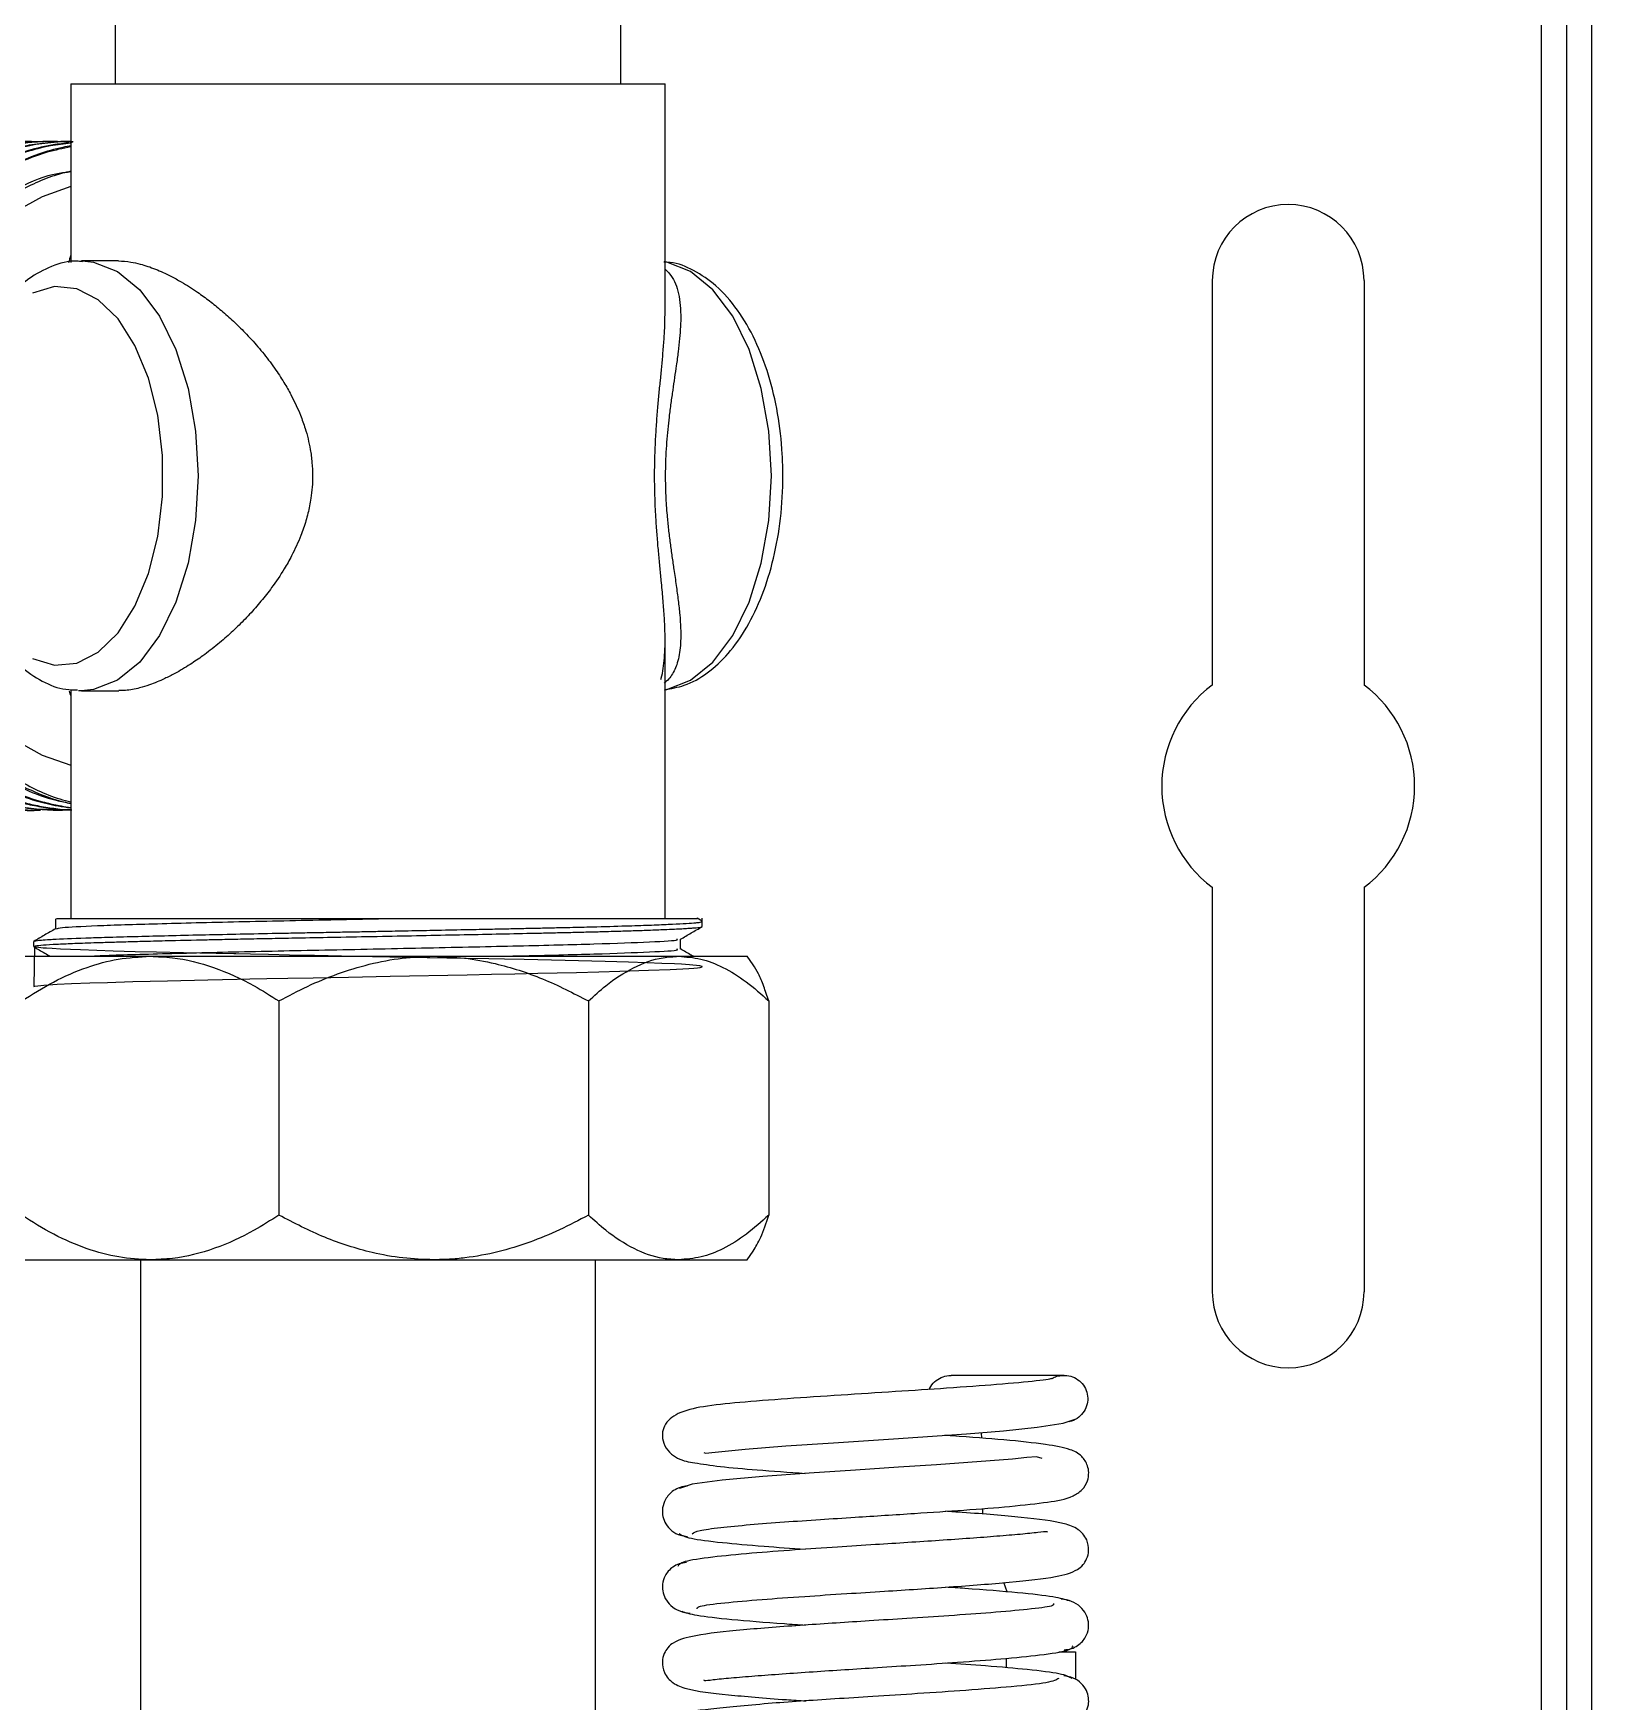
# Model space of a CAD drawing. Header units: millimetres. Extents: x 15 to 415, y 5 to 292.
# Drawn here: x 159.53 to 177.13, y 165.1 to 183.95 of the extents above; entities that cross this region are included whole.
import ezdxf

# ---------------------------------------------------------------- set-up
doc = ezdxf.new("R2010")
doc.units = ezdxf.units.MM

msp = doc.modelspace()

# ---------------------------------------------------------------- linework, layer by layer
at = {"color": 7, "linetype": 'Continuous', "lineweight": 25}
for p, q in [((176.847, 239.4198), (176.847, 125.7459)), ((177.1328, 239.4198), (177.1328, 125.7459)), ((176.5613, 239.1543), (176.5613, 126.0115)), ((160.4502, 184.2317), (160.4502, 183.3745)), ((166.1645, 183.3745), (166.1645, 184.2317)), ((159.9502, 183.3745), (159.9502, 181.3587)), ((159.9502, 183.3745), (160.4893, 183.3745)), ((160.4893, 183.3745), (166.6645, 183.3745)), ((166.6645, 180.8013), (166.6645, 183.3745)), ((159.731, 182.7232), (159.7001, 182.7232)), ((159.9502, 182.7232), (159.9466, 182.7232)), ((160.4897, 181.3745), (160.0696, 181.3745)), ((172.847, 181.1543), (172.847, 176.5829)), ((174.5613, 181.1543), (174.5613, 176.5829)), ((166.6645, 173.9459), (166.6645, 177.092)), ((159.9502, 176.5326), (159.9502, 173.9459)), ((160.0696, 176.5174), (160.0356, 176.5182)), ((160.0696, 176.5174), (160.4913, 176.5174)), ((159.5768, 175.1687), (159.6077, 175.1687)), ((159.8234, 175.1687), (159.8542, 175.1687)), ((172.847, 174.2972), (172.847, 169.7257)), ((174.5613, 174.2972), (174.5613, 169.7257)), ((159.7756, 173.9395), (159.7756, 173.8275)), ((167.0825, 173.9138), (167.0253, 173.9469)), ((167.0846, 173.8547), (167.0846, 173.9474)), ((159.5301, 173.6845), (159.5301, 173.6279)), ((166.8391, 173.5994), (166.8391, 173.7116)), ((159.0864, 173.5174), (160.8475, 173.5174)), ((160.8475, 173.5174), (164.0495, 173.5174)), ((164.0495, 173.5174), (166.8168, 173.5174)), ((166.8168, 173.5174), (167.5931, 173.5174)), ((167.6592, 173.4229), (167.5931, 173.5174)), ((162.3011, 173.0129), (162.3011, 170.5932)), ((165.7979, 173.0129), (165.7979, 170.5932)), ((167.8357, 173.0129), (167.8357, 170.5932)), ((159.0864, 170.0888), (160.8475, 170.0888)), ((160.7359, 170.0888), (160.7359, 162.0888)), ((160.8475, 170.0888), (164.0495, 170.0888)), ((164.0495, 170.0888), (166.8168, 170.0888)), ((165.8788, 162.0888), (165.8788, 170.0888)), ((166.8168, 170.0888), (167.5931, 170.0888)), ((167.5931, 170.0888), (167.6606, 170.1852)), ((171.1731, 168.7831), (169.8951, 168.7831)), ((171.2879, 168.285), (171.2988, 168.2886)), ((170.2557, 167.2144), (170.2557, 167.2782)), ((170.5296, 166.3361), (170.4916, 166.4405)), ((170.5193, 165.586), (170.5193, 165.4792)), ((171.1127, 165.6602), (171.3015, 165.6602)), ((171.3015, 165.6602), (171.3015, 165.3461))]:
    msp.add_line(p, q, dxfattribs=at)
at = {"color": 7, "linetype": 'Continuous', "lineweight": 25, "flags": 128}
for points in [[(159.9502, 182.2155), (159.626, 182.1006), (159.1809, 181.8533), (158.7785, 181.5177), (158.4311, 181.1039), (158.1494, 180.6245), (157.9418, 180.0942), (157.8147, 179.5289), (157.7718, 178.9459), (157.8147, 178.363), (157.9418, 177.7977), (158.1494, 177.2674), (158.4311, 176.788), (158.7785, 176.3742), (159.1809, 176.0386), (159.626, 175.7913), (159.9502, 175.6764)], [(159.5182, 176.8812), (159.7668, 176.8062), (160.0182, 176.8313), (160.2609, 176.9553), (160.4834, 177.1723), (160.6753, 177.4723), (160.8277, 177.8412), (160.9335, 178.2617), (160.9876, 178.7143), (160.9876, 179.1776), (160.9335, 179.6302), (160.8277, 180.0507), (160.6753, 180.4196), (160.4834, 180.7196), (160.2609, 180.9366), (160.0182, 181.0606), (159.7668, 181.0857), (159.5182, 181.0107)], [(166.656, 176.526), (166.6831, 176.5307), (166.953, 176.6362), (167.205, 176.8427), (167.4283, 177.1412), (167.6129, 177.5185), (167.7509, 177.9582), (167.8362, 178.441), (167.865, 178.9459)], [(159.5383, 173.6255), (159.5305, 173.1753), (159.5329, 173.1771), (159.5441, 173.1806), (159.576, 173.1858), (159.6464, 173.1926), (159.7957, 173.2021), (159.9594, 173.2095), (160.165, 173.217), (160.3641, 173.2232), (160.6505, 173.2314), (161.0433, 173.2415), (161.4967, 173.252), (161.8314, 173.2593), (161.9741, 173.2622), (162.1633, 173.2659), (162.4009, 173.2705), (162.6882, 173.2759), (163.0868, 173.2835), (163.5596, 173.2926), (164.4288, 173.3099), (164.7019, 173.3156), (164.9682, 173.3211), (165.226, 173.3265), (165.6617, 173.3363), (165.9145, 173.3427), (166.1528, 173.3493), (166.4775, 173.3599), (166.7205, 173.3696), (166.8665, 173.377), (166.9329, 173.381), (166.9874, 173.385), (167.03, 173.389), (167.0605, 173.3929), (167.0829, 173.3989), (167.0822, 173.4037), (167.0577, 173.4099), (166.9399, 173.4215), (166.8499, 173.4272), (166.7691, 173.4313), (166.6267, 173.4375), (166.46, 173.4435), (166.2509, 173.45), (165.9871, 173.4575), (165.5357, 173.4691), (165.0708, 173.4799), (164.8483, 173.4847), (164.6723, 173.4883), (164.4151, 173.4935), (163.9752, 173.5018), (163.5564, 173.5097), (163.1613, 173.5173), (162.7052, 173.5263), (162.4217, 173.5319), (162.1828, 173.5368), (161.981, 173.5409), (161.8151, 173.5443), (161.791, 173.5448), (161.5931, 173.5489), (161.2228, 173.5569), (160.9173, 173.5639), (160.6775, 173.5701), (160.4285, 173.5771), (160.061, 173.5894), (159.833, 173.5992), (159.7378, 173.6043), (159.6754, 173.6082), (159.6371, 173.611), (159.5307, 173.6266), (159.5307, 173.6266)], [(167.1029, 167.9099), (167.1225, 167.9042), (167.2293, 167.9168), (167.5676, 167.9488), (168.0301, 167.9847), (168.5659, 168.0213), (169.2449, 168.065), (170.0686, 168.1219), (170.4877, 168.1567), (170.8669, 168.1967), (171.1606, 168.2427), (171.2879, 168.285), (171.2879, 168.285)], [(170.9261, 167.8418), (170.8619, 167.8628), (170.7507, 167.8535), (170.5882, 167.8377), (170.0868, 167.7969), (169.7303, 167.772), (169.3027, 167.744), (168.8151, 167.7128), (168.2913, 167.6782), (167.7705, 167.6402), (167.3075, 167.5987), (166.9697, 167.5534), (166.8277, 167.5044), (166.8277, 167.5044)]]:
    msp.add_lwpolyline(points, dxfattribs=at)
at = {"color": 8, "linetype": 'Continuous', "lineweight": 25, "flags": 128}
for points in [[(160.0799, 181.3744), (160.2076, 181.3612), (160.4775, 181.2557), (160.7296, 181.0492), (160.9529, 180.7507), (161.1375, 180.3734), (161.2755, 179.9337), (161.3607, 179.4509), (161.3896, 178.9459), (161.3607, 178.441), (161.2755, 177.9582), (161.1375, 177.5185), (160.9529, 177.1412), (160.7296, 176.8427), (160.4775, 176.6362), (160.2076, 176.5307), (160.0696, 176.5174)], [(167.865, 178.9459), (167.8362, 179.4509), (167.7509, 179.9337), (167.6129, 180.3734), (167.4283, 180.7507), (167.205, 181.0492), (166.953, 181.2557), (166.6831, 181.3612), (166.6545, 181.3662)]]:
    msp.add_lwpolyline(points, dxfattribs=at)
at = {"color": 7, "linetype": 'Continuous', "lineweight": 25}
for centre, radius, start, end in [((173.7042, 181.1543), 0.8571, 0, 180), ((173.7042, 175.44), 1.4286, 126.8699, 233.1301), ((173.7042, 175.44), 1.4286, 306.8699, 53.1301), ((173.7042, 169.7257), 0.8571, 180, 0)]:
    msp.add_arc(centre, radius, start, end, dxfattribs=at)
at = {"color": 8, "linetype": 'Continuous', "lineweight": 25}
for major_axis, start_param, end_param in [((3.0845, -2.9504), 3.3775199, 3.4148743), ((3.0845, 2.9504), 2.8778999, 2.9056654)]:
    msp.add_ellipse((163.3074, 178.9459), major_axis=major_axis, ratio=0.5192598, start_param=start_param, end_param=end_param, dxfattribs=at)
at = {"color": 7, "linetype": 'Continuous', "lineweight": 25}
for points, knots in [([(159.4538, 182.7188), (159.3492, 182.717), (159.1341, 182.7134), (158.8625, 182.6593), (158.6019, 182.5848), (158.3246, 182.4774), (158.011, 182.3079), (157.7279, 182.1035), (157.5216, 181.9206), (157.3663, 181.7618), (157.2371, 181.6134), (157.1152, 181.4564), (156.9708, 181.2473), (156.7967, 180.9492), (156.6134, 180.5404), (156.47, 180.0814), (156.3602, 179.5138), (156.3356, 179.0495), (156.3543, 178.6736), (156.3729, 178.4668), (156.4191, 178.1455), (156.5244, 177.6933), (156.6895, 177.2538), (156.8632, 176.9106), (156.994, 176.6907), (157.1497, 176.4626), (157.3322, 176.235), (157.5266, 176.0332), (157.6551, 175.9179), (157.7702, 175.8213), (157.9191, 175.7059), (158.1817, 175.5359), (158.4984, 175.3794), (158.8154, 175.2708), (159.0734, 175.2123), (159.2792, 175.1832), (159.4393, 175.1697), (159.5386, 175.17), (159.5768, 175.1701)], [0, 0, 0, 0, 0.0318644, 0.0655081, 0.0837045, 0.113634, 0.1542762, 0.188402, 0.2142788, 0.2324488, 0.2506188, 0.2687889, 0.2869591, 0.3195962, 0.3611501, 0.4045639, 0.4436292, 0.5086227, 0.5213177, 0.5388169, 0.5611194, 0.6035591, 0.6567808, 0.6816617, 0.7042008, 0.7243979, 0.7554203, 0.7830274, 0.8013156, 0.8034053, 0.8250448, 0.8542293, 0.8923535, 0.9269116, 0.9522586, 0.9704405, 0.9886224, 1, 1, 1, 1]), ([(159.5879, 182.7197), (159.5515, 182.7213), (159.4555, 182.7255), (159.2999, 182.7184), (159.097, 182.6974), (158.8853, 182.657), (158.6484, 182.5899), (158.2399, 182.4339), (157.848, 182.1882), (157.5148, 181.8845), (157.3544, 181.7154), (157.21, 181.5418), (157.0537, 181.3279), (156.8983, 181.0756), (156.7445, 180.7699), (156.6078, 180.4299), (156.5138, 180.1118), (156.4562, 179.8471), (156.4246, 179.6639), (156.402, 179.4911), (156.387, 179.3295), (156.3741, 179.1063), (156.3738, 178.8484), (156.3917, 178.5855), (156.4103, 178.4266), (156.4211, 178.3501), (156.4247, 178.326), (156.4439, 178.1988), (156.5006, 177.9078), (156.6185, 177.5166), (156.7649, 177.1649), (156.8939, 176.9115), (157.1181, 176.5331), (157.4019, 176.1751), (157.7503, 175.8572), (158.0001, 175.67), (158.2808, 175.4988), (158.576, 175.3624), (158.9105, 175.2504), (159.2362, 175.1933), (159.4809, 175.1562), (159.5971, 175.1712), (159.6074, 175.1725)], [0, 0, 0, 0, 0.0109927, 0.0289764, 0.04696005, 0.07244741, 0.09362243, 0.1204146, 0.20187837, 0.22526941, 0.24674451, 0.26630347, 0.28693192, 0.31825286, 0.34507939, 0.37665712, 0.41298426, 0.42966069, 0.44530696, 0.45992304, 0.47350887, 0.48606443, 0.5159712, 0.53795131, 0.55200128, 0.55605178, 0.55733329, 0.55811896, 0.58832976, 0.63180542, 0.66138486, 0.68593012, 0.70543964, 0.77649025, 0.80691149, 0.83495287, 0.86345358, 0.89979186, 0.92811781, 0.96556152, 0.99696933, 1, 1, 1, 1]), ([(159.7001, 182.7225), (159.6911, 182.7227), (159.6314, 182.7243), (159.5282, 182.7183), (159.3476, 182.7021), (159.1224, 182.6633), (158.7996, 182.5728), (158.4839, 182.4356), (158.2076, 182.2703), (157.9985, 182.1199), (157.8244, 181.9727), (157.6678, 181.82), (157.5357, 181.6753), (157.4107, 181.5217), (157.2611, 181.3153), (157.0816, 181.0225), (156.9132, 180.6666), (156.7931, 180.3299), (156.7234, 180.0794), (156.6849, 179.908), (156.6537, 179.746), (156.6261, 179.5679), (156.6033, 179.348), (156.5916, 179.1361), (156.5891, 178.8626), (156.6101, 178.5052), (156.6551, 178.2189), (156.6869, 178.0684), (156.6869, 178.0683), (156.6869, 178.0683), (156.6869, 178.0683), (156.6869, 178.0683), (156.6869, 178.0683), (156.6869, 178.0682), (156.6869, 178.0681), (156.687, 178.0678), (156.6871, 178.0672), (156.6875, 178.0655), (156.6887, 178.0599), (156.6929, 178.0401), (156.709, 177.9672), (156.7476, 177.8106), (156.8256, 177.5512), (156.9387, 177.2578), (157.07, 176.985), (157.2084, 176.7406), (157.3584, 176.5144), (157.5304, 176.2936), (157.7092, 176.0963), (157.9197, 175.897), (158.1959, 175.6794), (158.533, 175.476), (158.8774, 175.3294), (159.1473, 175.25), (159.3447, 175.2097), (159.557, 175.1762), (159.7153, 175.178), (159.8236, 175.1792)], [0, 0, 0, 0, 0.0027659, 0.0182078, 0.0314528, 0.0579975, 0.087495, 0.1324877, 0.1600595, 0.1816378, 0.2068024, 0.2249746, 0.2431468, 0.261319, 0.2794913, 0.3126465, 0.3535197, 0.3831669, 0.4054908, 0.4204886, 0.4281581, 0.447655, 0.4663565, 0.4842625, 0.5013732, 0.5355026, 0.5746446, 0.574645, 0.5746452, 0.5746457, 0.5746465, 0.574648, 0.5746507, 0.5746558, 0.5746655, 0.574685, 0.5747262, 0.574821, 0.5751364, 0.5761849, 0.5799519, 0.5941648, 0.6172807, 0.6492951, 0.6752488, 0.6962337, 0.7232865, 0.7475201, 0.7717538, 0.7959876, 0.8276874, 0.870321, 0.9082322, 0.9363148, 0.9529719, 0.9678356, 1, 1, 1, 1]), ([(159.9271, 182.7146), (159.8842, 182.7177), (159.7819, 182.7252), (159.6196, 182.7226), (159.4133, 182.7071), (159.1989, 182.6719), (158.9614, 182.611), (158.6487, 182.5009), (158.3669, 182.3542), (158.1665, 182.218), (158.1078, 182.1754), (158.0864, 182.1596), (157.9685, 182.0708), (157.7686, 181.8982), (157.5591, 181.6692), (157.4199, 181.4918), (157.3307, 181.368), (157.2414, 181.232), (157.153, 181.0833), (157.0965, 180.9775), (157.0663, 180.9175), (157.0574, 180.8995), (157.0252, 180.8339), (156.9738, 180.7222), (156.9055, 180.5561), (156.8339, 180.3565), (156.7443, 180.0543), (156.6682, 179.6844), (156.6303, 179.3228), (156.6203, 179.0476), (156.6228, 178.8319), (156.6356, 178.6165), (156.6615, 178.3756), (156.7035, 178.1235), (156.7693, 177.8389), (156.8605, 177.5377), (156.9793, 177.2359), (157.1042, 176.9793), (157.2006, 176.809), (157.2744, 176.6896), (157.3423, 176.5861), (157.435, 176.4557), (157.5588, 176.2981), (157.7381, 176.0967), (157.9896, 175.8595), (158.4132, 175.5467), (158.852, 175.3402), (159.2568, 175.2308), (159.5015, 175.1883), (159.7372, 175.166), (159.8908, 175.1714), (159.9616, 175.1739)], [0, 0, 0, 0, 0.0127064, 0.0303406, 0.0479748, 0.0738324, 0.0943169, 0.119835, 0.1702276, 0.1847811, 0.1880521, 0.1905327, 0.1922231, 0.2292743, 0.2632413, 0.2759091, 0.2893566, 0.3035838, 0.3185907, 0.3343772, 0.3345486, 0.3358728, 0.3395288, 0.3533216, 0.3673175, 0.3851531, 0.4068278, 0.4462823, 0.4786059, 0.496245, 0.5138842, 0.5315233, 0.5491624, 0.5733731, 0.5943811, 0.6213202, 0.6515203, 0.6756144, 0.6936002, 0.7015376, 0.711748, 0.7256072, 0.7431146, 0.7642698, 0.7969834, 0.8358316, 0.9081535, 0.9318208, 0.9556186, 0.9795467, 1, 1, 1, 1]), ([(159.9466, 182.7224), (159.94, 182.7227), (159.854, 182.7263), (159.6884, 182.7126), (159.4293, 182.6767), (159.1125, 182.5956), (158.7572, 182.4516), (158.4371, 182.2624), (158.2303, 182.1067), (158.0887, 181.9865), (157.9705, 181.8767), (157.8355, 181.7357), (157.7074, 181.5855), (157.5529, 181.3822), (157.3681, 181.0948), (157.1826, 180.7231), (157.0386, 180.3349), (156.9434, 179.9806), (156.8787, 179.6325), (156.8452, 179.3157), (156.8355, 179.0313), (156.8398, 178.7911), (156.857, 178.5455), (156.8993, 178.2169), (156.9895, 177.798), (157.1307, 177.3833), (157.2804, 177.0555), (157.4149, 176.8074), (157.5593, 176.5797), (157.7247, 176.3572), (157.8994, 176.1553), (158.1079, 175.9483), (158.3795, 175.7238), (158.6981, 175.521), (159.01, 175.3748), (159.2507, 175.291), (159.4514, 175.2372), (159.6527, 175.1986), (159.8266, 175.1746), (159.935, 175.174), (159.9616, 175.1739)], [0, 0, 0, 0, 0.002017, 0.0265307, 0.0510446, 0.0824279, 0.1262545, 0.1663771, 0.1922069, 0.2014801, 0.2198679, 0.2382557, 0.2566435, 0.2750313, 0.3089313, 0.349694, 0.3860114, 0.4177845, 0.4450118, 0.477319, 0.4993965, 0.5177474, 0.5387105, 0.5622856, 0.6025302, 0.648642, 0.6757392, 0.6972665, 0.7236, 0.7480847, 0.7725695, 0.7970544, 0.829905, 0.8720711, 0.9055095, 0.9306362, 0.9474469, 0.9673879, 0.9919742, 1, 1, 1, 1]), ([(159.9775, 182.7222), (159.9647, 182.7225), (159.8923, 182.7243), (159.7285, 182.7136), (159.4284, 182.6741), (159.0248, 182.5598), (158.5971, 182.3516), (158.2402, 182.0979), (157.99, 181.8687), (157.7084, 181.5621), (157.4446, 181.187), (157.1959, 180.6873), (157.0322, 180.2266), (156.9289, 179.7697), (156.8841, 179.4087), (156.8688, 179.1358), (156.867, 178.9203), (156.8756, 178.7048), (156.897, 178.4608), (156.9418, 178.1558), (157.0298, 177.7732), (157.1598, 177.3894), (157.3002, 177.0775), (157.4239, 176.8469), (157.5486, 176.6428), (157.7056, 176.4198), (157.9111, 176.1725), (158.1759, 175.911), (158.5927, 175.5873), (159.0071, 175.3784), (159.3689, 175.2662), (159.5509, 175.2218), (159.7355, 175.1933), (159.8689, 175.1725), (159.9407, 175.175), (159.9502, 175.1753)], [0, 0, 0, 0, 0.0039447, 0.0224161, 0.0507159, 0.0974122, 0.1503917, 0.193114, 0.2255684, 0.2477465, 0.3108343, 0.3512619, 0.3975827, 0.4395026, 0.4728573, 0.4913066, 0.5097558, 0.5282049, 0.546654, 0.5726382, 0.6074845, 0.6479943, 0.6781499, 0.6977352, 0.7177678, 0.7424661, 0.7718288, 0.8062939, 0.8465112, 0.9221943, 0.9408227, 0.9595196, 0.9782852, 0.9971194, 1, 1, 1, 1]), ([(159.9691, 182.712), (159.903, 182.7054), (159.7321, 182.6883), (159.4274, 182.6167), (159.0531, 182.4769), (158.7062, 182.2796), (158.4247, 182.0679), (158.1571, 181.8246), (157.9252, 181.5581), (157.7249, 181.2696), (157.585, 181.0327), (157.3771, 180.6152), (157.2057, 180.1021), (157.1089, 179.5281), (157.08, 179.1132), (157.0858, 178.758), (157.1118, 178.4708), (157.147, 178.2302), (157.198, 177.9722), (157.2884, 177.6348), (157.4287, 177.2576), (157.597, 176.9173), (157.7499, 176.6651), (157.8817, 176.4759), (158.0072, 176.3152), (158.1404, 176.1633), (158.4205, 175.8784), (158.7906, 175.5998), (159.2326, 175.3824), (159.5364, 175.2773), (159.7701, 175.22), (159.9022, 175.2014), (159.9502, 175.1946)], [0, 0, 0, 0, 0.021496, 0.0555744, 0.1004864, 0.148382, 0.1796955, 0.2081426, 0.2571459, 0.2833993, 0.3095184, 0.3355031, 0.414753, 0.4570485, 0.4930448, 0.5265917, 0.5524291, 0.5705535, 0.5920962, 0.62345, 0.6653132, 0.7021868, 0.7287759, 0.7482843, 0.7677928, 0.7873014, 0.80681, 0.8846833, 0.9245928, 0.9579278, 0.984685, 1, 1, 1, 1]), ([(159.9502, 182.7042), (159.8733, 182.6959), (159.701, 182.6773), (159.3944, 182.5955), (159.0302, 182.4512), (158.6707, 182.2364), (158.3602, 181.9889), (158.0975, 181.726), (157.8637, 181.4342), (157.6524, 181.1055), (157.4536, 180.7126), (157.2864, 180.2548), (157.1772, 179.7833), (157.1251, 179.3665), (157.1087, 178.9624), (157.1256, 178.62), (157.1625, 178.3258), (157.1993, 178.1161), (157.2445, 177.9148), (157.3322, 177.5946), (157.4579, 177.2601), (157.6171, 176.942), (157.75, 176.7126), (157.9025, 176.4856), (158.0977, 176.241), (158.3256, 176.0018), (158.635, 175.737), (159.0202, 175.4906), (159.3923, 175.3316), (159.664, 175.2536), (159.8225, 175.217), (159.9132, 175.205), (159.9502, 175.2002)], [0, 0, 0, 0, 0.0252548, 0.0565199, 0.1025346, 0.1504862, 0.1874685, 0.2242986, 0.2621608, 0.2975337, 0.337238, 0.3871599, 0.4331477, 0.4699424, 0.5014579, 0.5427896, 0.5626489, 0.5819642, 0.6007355, 0.6189627, 0.6729456, 0.6991293, 0.7186846, 0.7479903, 0.7772958, 0.809365, 0.8451342, 0.8989444, 0.9485043, 0.9708743, 0.9881158, 1, 1, 1, 1]), ([(159.9562, 182.6754), (159.9239, 182.6699), (159.7987, 182.6486), (159.562, 182.5772), (159.2571, 182.4519), (158.9714, 182.2882), (158.7391, 182.1211), (158.5437, 181.9547), (158.3589, 181.7715), (158.1517, 181.5299), (157.9398, 181.2272), (157.6726, 180.7399), (157.4848, 180.2147), (157.3839, 179.7096), (157.3487, 179.4208), (157.3314, 179.1621), (157.3281, 178.9036), (157.343, 178.6159), (157.3738, 178.3504), (157.4202, 178.0858), (157.4875, 177.8012), (157.5995, 177.448), (157.7448, 177.108), (157.8797, 176.8588), (157.9836, 176.6878), (158.0782, 176.5452), (158.1995, 176.3825), (158.3283, 176.2282), (158.6027, 175.9342), (159.0725, 175.5665), (159.5936, 175.317), (159.8954, 175.2563), (159.9502, 175.2453)], [0, 0, 0, 0, 0.0111804, 0.0433844, 0.083564, 0.121679, 0.1517973, 0.1764575, 0.2038431, 0.2339538, 0.2754465, 0.3165863, 0.4004155, 0.4368745, 0.4645647, 0.4834821, 0.5107677, 0.5380535, 0.5653395, 0.5868119, 0.6147271, 0.6490829, 0.6936043, 0.7223608, 0.7327666, 0.7532226, 0.7736787, 0.7941347, 0.8145908, 0.8975768, 0.9813956, 1, 1, 1, 1]), ([(159.9502, 182.6646), (159.8611, 182.6458), (159.5311, 182.5765), (158.9912, 182.3104), (158.5387, 181.9359), (158.2755, 181.6392), (158.1521, 181.4834), (158.0365, 181.3193), (157.9468, 181.176), (157.8676, 181.0372), (157.7866, 180.8828), (157.6833, 180.6572), (157.5754, 180.3697), (157.4867, 180.0599), (157.4275, 179.7749), (157.392, 179.5317), (157.371, 179.3123), (157.3608, 179.097), (157.3608, 178.8812), (157.373, 178.6285), (157.4126, 178.2665), (157.5031, 177.837), (157.6519, 177.3893), (157.8861, 176.8703), (158.156, 176.461), (158.4233, 176.1573), (158.5644, 176.0145), (158.7101, 175.8834), (158.8805, 175.7473), (159.0687, 175.6179), (159.2942, 175.4872), (159.5783, 175.3573), (159.8051, 175.2724), (159.946, 175.2469), (159.9502, 175.2461)], [0, 0, 0, 0, 0.0312736, 0.1157548, 0.199305, 0.2199307, 0.2405564, 0.2611821, 0.2818078, 0.2921348, 0.3096453, 0.3343375, 0.3662091, 0.400301, 0.4284178, 0.4505575, 0.4711728, 0.491788, 0.5124031, 0.5330181, 0.5642781, 0.6167816, 0.6590897, 0.7013977, 0.7844338, 0.8055962, 0.8264663, 0.8470439, 0.8673292, 0.8957888, 0.9203959, 0.9519166, 0.9985513, 1, 1, 1, 1]), ([(159.9502, 182.3892), (159.8874, 182.3733), (159.7434, 182.337), (159.5243, 182.2454), (159.3184, 182.1399), (159.145, 182.032), (159.0024, 181.9309), (158.8428, 181.8029), (158.6673, 181.6399), (158.5027, 181.4584), (158.3538, 181.2691), (158.2207, 181.0746), (158.0874, 180.8481), (158.0113, 180.6868), (157.9731, 180.6058)], [0, 0, 0, 0, 0.07516151, 0.17244095, 0.27136401, 0.3376833, 0.40157216, 0.46577994, 0.56305939, 0.66198245, 0.72830174, 0.81806176, 0.90871443, 1, 1, 1, 1]), ([(159.9502, 182.3796), (159.9, 182.3745), (159.5467, 182.338), (158.953, 181.9493), (158.333, 181.3273), (158.0762, 180.8126), (157.9731, 180.6058)], [0, 0, 0, 0, 0.0591039, 0.416136, 0.7654566, 1, 1, 1, 1]), ([(160.0831, 181.3659), (160.0608, 181.3689), (159.9431, 181.3845), (159.7298, 181.321), (159.4662, 181.1815), (159.2283, 180.9584), (159.0192, 180.663), (158.8462, 180.299), (158.7185, 179.8825), (158.6352, 179.4261), (158.6247, 179.1078), (158.6193, 178.9459)], [0, 0, 0, 0, 0.0263694, 0.139427, 0.2519963, 0.3687959, 0.4913684, 0.617392, 0.7438441, 0.8697516, 1, 1, 1, 1]), ([(160.4897, 181.374), (160.535, 181.3719), (160.6125, 181.3684), (160.7529, 181.3368), (160.9029, 181.2867), (161.0599, 181.2148), (161.2191, 181.1276), (161.3434, 181.0486), (161.4723, 180.9574), (161.5855, 180.8707), (161.7204, 180.7565), (161.8311, 180.6531), (161.9212, 180.5623), (162.0163, 180.461), (162.1353, 180.3222), (162.2619, 180.153), (162.365, 179.9938), (162.4598, 179.825), (162.5372, 179.6581), (162.6091, 179.4568), (162.6534, 179.2769), (162.6772, 179.0966), (162.6854, 178.9118), (162.671, 178.719), (162.6319, 178.5218), (162.5904, 178.382), (162.5309, 178.2205), (162.4596, 178.0656), (162.3484, 177.8692), (162.251, 177.7244), (162.1407, 177.5786), (162.0362, 177.4526), (161.9033, 177.3094), (161.7874, 177.1972), (161.689, 177.109), (161.5822, 177.0187), (161.4509, 176.9175), (161.2886, 176.8069), (161.1441, 176.7215), (160.9897, 176.6435), (160.856, 176.5882), (160.708, 176.5434), (160.5893, 176.5188), (160.5168, 176.5202), (160.4913, 176.5207)], [0, 0, 0, 0, 0.0305439, 0.0521711, 0.0851345, 0.116632, 0.1379042, 0.1701927, 0.1821044, 0.2060049, 0.2301553, 0.2545506, 0.2667865, 0.2808842, 0.3091833, 0.33786, 0.3620804, 0.3815615, 0.4114094, 0.4315692, 0.4622345, 0.4810475, 0.5000069, 0.5318507, 0.5535545, 0.5756692, 0.5867878, 0.6185842, 0.6400409, 0.6725694, 0.6851753, 0.7104638, 0.7360109, 0.7618205, 0.7747701, 0.7895391, 0.8192145, 0.8443267, 0.8750681, 0.8957372, 0.9276446, 0.949244, 0.9821449, 1, 1, 1, 1]), ([(166.6562, 176.5314), (166.7321, 176.5433), (166.9031, 176.5703), (167.1484, 176.7135), (167.3864, 176.9326), (167.5955, 177.2292), (167.7684, 177.5928), (167.8969, 178.0094), (167.9771, 178.4658), (168.0002, 178.8667), (167.9885, 179.266), (167.9437, 179.6549), (167.8402, 180.091), (167.6878, 180.4879), (167.4886, 180.8307), (167.254, 181.0973), (166.9947, 181.2709), (166.7905, 181.3593), (166.6742, 181.3597), (166.6507, 181.3598)], [0, 0, 0, 0, 0.0472599, 0.1063968, 0.1677561, 0.232148, 0.298353, 0.3647831, 0.4309271, 0.4993515, 0.5341788, 0.6000488, 0.6662237, 0.7328649, 0.8001943, 0.8682176, 0.9281539, 0.9854364, 1, 1, 1, 1]), ([(166.6164, 176.6453), (166.618, 176.6503), (166.6301, 176.6884), (166.6441, 176.77), (166.6586, 176.89), (166.6652, 177.0289), (166.6644, 177.1867), (166.6557, 177.3657), (166.6408, 177.5573), (166.6233, 177.7444), (166.6058, 177.9231), (166.5899, 178.0913), (166.5748, 178.2664), (166.5604, 178.4669), (166.5492, 178.694), (166.5453, 178.9236), (166.5479, 179.1326), (166.5548, 179.3197), (166.5658, 179.5062), (166.5798, 179.6865), (166.5953, 179.8588), (166.6165, 180.0787), (166.6379, 180.2968), (166.6543, 180.5097), (166.6631, 180.6651), (166.6637, 180.7586), (166.664, 180.8013)], [0, 0, 0, 0, 0.0060208, 0.0454825, 0.0855665, 0.1258388, 0.173739, 0.2219155, 0.2709434, 0.3202736, 0.3575717, 0.3950373, 0.4330937, 0.4713924, 0.5217647, 0.5729038, 0.6104944, 0.6484182, 0.6873233, 0.7265299, 0.7634076, 0.8004728, 0.8757424, 0.9193643, 0.9631917, 1, 1, 1, 1]), ([(157.9731, 180.6058), (157.8953, 180.4263), (157.7408, 180.0696), (157.6108, 179.4861), (157.558, 178.8904), (157.5918, 178.2919), (157.706, 177.7024), (157.9042, 177.1391), (158.1798, 176.6176), (158.5262, 176.1607), (158.932, 175.7721), (159.3907, 175.4754), (159.7382, 175.3115), (159.93, 175.2677), (159.9502, 175.2631)], [0, 0, 0, 0, 0.089338, 0.1775231, 0.2657112, 0.3539301, 0.442149, 0.5327832, 0.6234176, 0.7139977, 0.8045918, 0.8968613, 0.9891307, 1, 1, 1, 1]), ([(158.6193, 178.9459), (158.6207, 178.8637), (158.6249, 178.6259), (158.6714, 178.2371), (158.7744, 177.8009), (158.9269, 177.404), (159.1261, 177.0611), (159.3607, 176.795), (159.6198, 176.6196), (159.8445, 176.5279), (159.9818, 176.5297), (160.0262, 176.5302)], [0, 0, 0, 0, 0.0678243, 0.1961026, 0.3249748, 0.4547551, 0.5858757, 0.7183474, 0.8350703, 0.9466251, 1, 1, 1, 1]), ([(159.7766, 173.8281), (159.7357, 173.8044), (159.6538, 173.7571), (159.5719, 173.7098), (159.531, 173.6862)], [0, 0, 0, 0, 0.4999925, 1, 1, 1, 1]), ([(159.5335, 173.6279), (159.5361, 173.6304), (159.542, 173.6363), (159.6282, 173.6456), (159.7736, 173.6549), (159.9345, 173.6623), (160.0796, 173.6677), (160.2174, 173.6723), (160.3734, 173.6771), (160.5564, 173.6824), (160.7651, 173.6881), (161.0721, 173.6959), (161.3798, 173.7031), (161.6419, 173.7088), (161.8167, 173.7125), (162.026, 173.7168), (162.3013, 173.7222), (162.6294, 173.7284), (163.023, 173.7358), (163.6093, 173.747), (164.3489, 173.7617), (164.9626, 173.7744), (165.3365, 173.7825), (165.5153, 173.7865), (165.6869, 173.7905), (165.8234, 173.7938), (165.9469, 173.7971), (166.0757, 173.8006), (166.2465, 173.8057), (166.4363, 173.8119), (166.6085, 173.8183), (166.7406, 173.824), (166.836, 173.8288), (166.909, 173.8329), (166.9684, 173.837), (167.0163, 173.841), (167.0565, 173.8455), (167.0856, 173.8501), (167.0783, 173.8534), (167.0756, 173.8547)], [0, 0, 0, 0, 0.0328337, 0.0769076, 0.1195429, 0.154712, 0.1740114, 0.1938542, 0.218489, 0.2393621, 0.2640954, 0.2926881, 0.3404873, 0.3565125, 0.3672754, 0.3892047, 0.4135571, 0.440332, 0.4743521, 0.5138113, 0.5883555, 0.6620781, 0.6802776, 0.6984772, 0.7166768, 0.7348764, 0.7439887, 0.7594395, 0.7812273, 0.8093499, 0.8394318, 0.8642413, 0.8837768, 0.9019672, 0.9201576, 0.9383478, 0.956538, 0.984121, 1, 1, 1, 1]), ([(159.536, 173.6862), (159.5376, 173.6878), (159.5422, 173.6926), (159.6034, 173.6997), (159.694, 173.7066), (159.8524, 173.7158), (160.0831, 173.725), (160.4335, 173.7357), (160.8426, 173.747), (161.4511, 173.7617), (162.0654, 173.7744), (162.4876, 173.7825), (162.6997, 173.7865), (162.9137, 173.7905), (163.0932, 173.7938), (163.2622, 173.7971), (163.4455, 173.8006), (163.7035, 173.8057), (164.0169, 173.8119), (164.3366, 173.8183), (164.6162, 173.824), (164.845, 173.8288), (165.0442, 173.8329), (165.233, 173.837), (165.4155, 173.841), (165.6214, 173.8455), (165.902, 173.8524), (166.2069, 173.861), (166.4897, 173.8703), (166.7777, 173.8818), (166.9501, 173.8915), (167.0346, 173.8995), (167.0647, 173.9035), (167.081, 173.9076), (167.0876, 173.911), (167.0818, 173.9131), (167.0798, 173.9138)], [0, 0, 0, 0, 0.0214196, 0.0619812, 0.0918268, 0.1098798, 0.1816216, 0.216114, 0.2557651, 0.3300479, 0.403512, 0.4216477, 0.4397835, 0.4579193, 0.4760551, 0.4851354, 0.500532, 0.5222434, 0.5502675, 0.5802439, 0.6049664, 0.6244335, 0.6425601, 0.6606867, 0.6788132, 0.6969396, 0.7244259, 0.7705912, 0.8077919, 0.8449925, 0.9180046, 0.9366123, 0.954963, 0.9730565, 0.990893, 1, 1, 1, 1]), ([(159.7884, 173.9459), (159.7963, 173.9459), (159.8201, 173.9459), (159.9032, 173.9459), (160.0389, 173.9459), (160.1916, 173.9459), (160.3423, 173.9459), (160.5162, 173.9459), (160.7098, 173.9459), (160.9205, 173.9459), (161.1472, 173.9459), (161.3921, 173.9459), (161.6504, 173.9459), (161.9185, 173.9459), (162.1956, 173.9459), (162.484, 173.9459), (162.8166, 173.9459), (163.1933, 173.9459), (163.4694, 173.9459), (163.6084, 173.9459)], [0, 0, 0, 0, 0.0409166, 0.1228775, 0.2062366, 0.2589841, 0.3120979, 0.3663667, 0.4210346, 0.4737822, 0.5268959, 0.5811647, 0.6358327, 0.6885802, 0.7416939, 0.7959628, 0.8506307, 0.9248001, 1, 1, 1, 1]), ([(159.7885, 173.828), (159.8021, 173.8328), (159.8374, 173.8451), (160.2076, 173.8648), (160.897, 173.8862), (161.8194, 173.9098), (162.7658, 173.9285), (163.3669, 173.941), (163.6084, 173.9459)], [0, 0, 0, 0, 0.1183446, 0.3080081, 0.4957475, 0.687091, 0.8743016, 1, 1, 1, 1]), ([(163.6084, 173.9459), (163.7086, 173.9459), (163.9099, 173.9459), (164.205, 173.9459), (164.5897, 173.9459), (164.9604, 173.9459), (165.3073, 173.9459), (165.5538, 173.9459), (165.7853, 173.9459), (166.0033, 173.9459), (166.2045, 173.9459), (166.3866, 173.9459), (166.5491, 173.9459), (166.6909, 173.9459), (166.8085, 173.9459), (166.9008, 173.9459), (166.969, 173.9459), (167.011, 173.9459), (167.0292, 173.9459), (167.0254, 173.9459), (167.0248, 173.9459)], [0, 0, 0, 0, 0.0546771, 0.1097553, 0.1629673, 0.271199, 0.3263477, 0.3796263, 0.4332558, 0.487989, 0.5431029, 0.5977911, 0.6528592, 0.7091249, 0.7658044, 0.8204918, 0.8755546, 0.9317706, 0.9883775, 1, 1, 1, 1]), ([(166.8369, 173.7103), (166.8778, 173.734), (166.9597, 173.7813), (167.0416, 173.8286), (167.0825, 173.8522)], [0, 0, 0, 0, 0.4999925, 1, 1, 1, 1]), ([(159.5322, 173.6254), (159.5731, 173.6018), (159.6355, 173.5658), (159.6978, 173.5297), (159.7192, 173.5174)], [0, 0, 0, 0, 0.6566135, 1, 1, 1, 1]), ([(160.1275, 173.5174), (160.166, 173.5198), (160.3244, 173.5296), (160.9122, 173.546), (161.8159, 173.5696), (162.8863, 173.5907), (163.9897, 173.6136), (165.0282, 173.6364), (165.9106, 173.6576), (166.5208, 173.6812), (166.8268, 173.6977), (166.8042, 173.7078), (166.7984, 173.7105)], [0, 0, 0, 0, 0.03684142, 0.15134669, 0.26805019, 0.38223301, 0.49833307, 0.61426429, 0.72856592, 0.84528306, 0.9596286, 1, 1, 1, 1]), ([(159.3938, 173.0129), (159.5125, 173.0876), (159.7512, 173.2378), (160.1176, 173.3956), (160.4852, 173.4983), (160.726, 173.511), (160.8475, 173.5174)], [0, 0, 0, 0, 0.262126, 0.5272899, 0.7614272, 1, 1, 1, 1]), ([(160.8475, 173.5174), (160.9309, 173.5143), (161.1724, 173.5052), (161.5708, 173.404), (161.9712, 173.2229), (162.2083, 173.072), (162.3011, 173.0129)], [0, 0, 0, 0, 0.1638321, 0.4746302, 0.7943879, 1, 1, 1, 1]), ([(162.3011, 173.0129), (162.4085, 173.0699), (162.6238, 173.184), (162.9651, 173.3247), (163.3225, 173.4341), (163.6866, 173.5044), (163.9313, 173.5132), (164.0495, 173.5174)], [0, 0, 0, 0, 0.1977545, 0.3966796, 0.6005789, 0.8069359, 1, 1, 1, 1]), ([(164.0495, 173.5174), (164.1655, 173.5134), (164.399, 173.5053), (164.8139, 173.4278), (165.2894, 173.2759), (165.6273, 173.1012), (165.7979, 173.0129)], [0, 0, 0, 0, 0.1893593, 0.3812577, 0.6874988, 1, 1, 1, 1]), ([(164.759, 173.5174), (164.8425, 173.5192), (165.2675, 173.5285), (165.9037, 173.5442), (166.5249, 173.5678), (166.834, 173.5851), (166.8059, 173.596), (166.797, 173.5995)], [0, 0, 0, 0, 0.06554235, 0.33370242, 0.60752946, 0.87579255, 1, 1, 1, 1]), ([(165.7979, 173.0129), (165.863, 173.072), (166.0265, 173.2205), (166.3069, 173.4024), (166.5861, 173.5051), (166.7584, 173.5143), (166.8168, 173.5174)], [0, 0, 0, 0, 0.2056137, 0.5170117, 0.8361666, 1, 1, 1, 1]), ([(166.8168, 173.5174), (166.9004, 173.5112), (167.0691, 173.4988), (167.3257, 173.397), (167.5841, 173.2387), (167.7515, 173.0885), (167.8357, 173.0129)], [0, 0, 0, 0, 0.2339983, 0.4727101, 0.7345837, 1, 1, 1, 1]), ([(166.9836, 173.5174), (166.9756, 173.522), (166.9275, 173.5498), (166.8793, 173.5776), (166.8391, 173.6008)], [0, 0, 0, 0, 0.165506, 1, 1, 1, 1]), ([(167.8357, 173.0129), (167.8169, 173.0697), (167.779, 173.1836), (167.72, 173.3244), (167.6791, 173.3901), (167.6588, 173.4226)], [0, 0, 0, 0, 0.3341285, 0.6702347, 1, 1, 1, 1]), ([(160.8475, 170.0888), (160.7283, 170.095), (160.4875, 170.1074), (160.1215, 170.2092), (159.7528, 170.3675), (159.514, 170.5177), (159.3938, 170.5932)], [0, 0, 0, 0, 0.23399835, 0.47271012, 0.73458372, 1, 1, 1, 1]), ([(162.3011, 170.5932), (162.2083, 170.5342), (161.9749, 170.3857), (161.575, 170.2038), (161.1767, 170.1011), (160.9309, 170.0919), (160.8475, 170.0888)], [0, 0, 0, 0, 0.2056137, 0.5170117, 0.8361666, 1, 1, 1, 1]), ([(164.0495, 170.0888), (163.9336, 170.0928), (163.7001, 170.1009), (163.2852, 170.1784), (162.8096, 170.3302), (162.4718, 170.505), (162.3011, 170.5932)], [0, 0, 0, 0, 0.1893593, 0.3812577, 0.6874988, 1, 1, 1, 1]), ([(165.7979, 170.5932), (165.6906, 170.5363), (165.4752, 170.4221), (165.134, 170.2817), (164.7766, 170.1714), (164.4707, 170.115), (164.227, 170.092), (164.1087, 170.0899), (164.0495, 170.0888)], [0, 0, 0, 0, 0.1977377, 0.3966457, 0.6005276, 0.806867, 0.9032637, 1, 1, 1, 1]), ([(166.8168, 170.0888), (166.7584, 170.0919), (166.5891, 170.101), (166.3098, 170.2022), (166.0292, 170.3833), (165.863, 170.5342), (165.7979, 170.5932)], [0, 0, 0, 0, 0.1638321, 0.4746302, 0.7943879, 1, 1, 1, 1]), ([(167.8357, 170.5932), (167.7525, 170.5186), (167.5852, 170.3683), (167.3284, 170.2106), (167.0708, 170.1078), (166.902, 170.0952), (166.8168, 170.0888)], [0, 0, 0, 0, 0.262126, 0.5272899, 0.7614272, 1, 1, 1, 1]), ([(167.6588, 170.1865), (167.6878, 170.2336), (167.7492, 170.3337), (167.8058, 170.5035), (167.8357, 170.5932)], [0, 0, 0, 0, 0.4715343, 1, 1, 1, 1]), ([(171.0329, 168.7477), (171.0237, 168.7443), (171.0033, 168.7368), (170.8296, 168.7148), (170.4613, 168.6812), (169.8807, 168.6387), (169.2645, 168.5985), (168.6405, 168.5591), (168.0258, 168.5183), (167.4931, 168.4763), (167.1025, 168.437), (166.8107, 168.37), (166.6662, 168.2547), (166.628, 168.1294), (166.6426, 168.0088), (166.7136, 167.902), (166.8513, 167.8176), (166.9912, 167.7943), (167.2852, 167.7506), (167.6989, 167.7141), (168.0608, 167.6884), (168.2481, 167.6751)], [0, 0, 0, 0, 0.0369729, 0.0819859, 0.1644083, 0.2366149, 0.3010027, 0.3670341, 0.4354339, 0.5062928, 0.5747546, 0.6342176, 0.6845094, 0.7048697, 0.7223528, 0.7420094, 0.7639102, 0.814491, 0.8712387, 0.9333928, 1, 1, 1, 1]), ([(169.6518, 168.6242), (169.6531, 168.6288), (169.6628, 168.6617), (169.7076, 168.7121), (169.7811, 168.764), (169.8473, 168.781), (169.8854, 168.7831), (169.8936, 168.7831), (169.8952, 168.7831)], [0, 0, 0, 0, 0.0459709, 0.3343007, 0.6273685, 0.9203826, 0.9835571, 1, 1, 1, 1]), ([(171.111, 168.7759), (171.1099, 168.7757), (171.102, 168.7737), (171.0752, 168.7665), (171.0526, 168.7523), (171.036, 168.7418)], [0, 0, 0, 0, 0.0401811, 0.2969718, 1, 1, 1, 1]), ([(171.111, 168.7759), (171.1121, 168.7762), (171.12, 168.778), (171.1576, 168.7848), (171.226, 168.7831), (171.3114, 168.7508), (171.3809, 168.6926), (171.427, 168.6151), (171.4449, 168.5264), (171.432, 168.436), (171.3894, 168.3546), (171.3218, 168.2917), (171.2641, 168.2664), (171.2335, 168.2591), (171.2324, 168.2588)], [0, 0, 0, 0, 0.0039828, 0.0291405, 0.1370558, 0.2449918, 0.3510899, 0.4569366, 0.563196, 0.6703642, 0.7785405, 0.8872204, 0.9958829, 1, 1, 1, 1]), ([(166.9716, 166.9936), (166.9887, 167.0056), (167.0218, 167.0287), (167.2669, 167.0631), (167.6023, 167.0955), (167.9939, 167.1257), (168.4018, 167.1537), (168.8977, 167.1857), (169.4613, 167.2212), (170.0615, 167.2615), (170.5861, 167.3017), (171.01, 167.3528), (171.2178, 167.3834), (171.3714, 167.4757), (171.4393, 167.576), (171.4548, 167.6806), (171.4422, 167.7548), (171.4076, 167.8273), (171.3413, 167.9022), (171.224, 167.9553), (170.9689, 168.0064), (170.5166, 168.0534), (170.0997, 168.0865), (169.8504, 168.1029), (169.8215, 168.1048)], [0, 0, 0, 0, 0.0630609, 0.122091, 0.1769916, 0.2276611, 0.2740136, 0.3159811, 0.3862357, 0.4476581, 0.5126567, 0.5817246, 0.6492065, 0.6751177, 0.6953422, 0.7100292, 0.7219684, 0.7315105, 0.7429607, 0.7832773, 0.8468716, 0.9199267, 0.9907176, 1, 1, 1, 1]), ([(170.2438, 168.0729), (170.2436, 168.0755), (170.2427, 168.099), (170.2395, 168.1185), (170.2366, 168.1359)], [0, 0, 0, 0, 0.1110063, 1, 1, 1, 1]), ([(166.9184, 167.5323), (166.8894, 167.5287), (166.8329, 167.5216), (166.7603, 167.4836), (166.7055, 167.4353), (166.6585, 167.3687), (166.6329, 167.2882), (166.6323, 167.2095), (166.657, 167.1233), (166.7163, 167.0414), (166.8076, 166.9786), (166.8817, 166.9686), (166.9181, 166.9637)], [0, 0, 0, 0, 0.0877409, 0.1712592, 0.2487606, 0.3196493, 0.4427278, 0.5492126, 0.6579655, 0.7717793, 0.8876999, 1, 1, 1, 1]), ([(167.0277, 166.1456), (167.0272, 166.1552), (167.0263, 166.1768), (167.3051, 166.2122), (167.7255, 166.2494), (168.2124, 166.2841), (168.6911, 166.3153), (169.2509, 166.3509), (169.9049, 166.3926), (170.6001, 166.446), (171.0693, 166.4991), (171.2809, 166.5562), (171.3777, 166.6254), (171.4341, 166.7113), (171.4583, 166.81), (171.4297, 166.9527), (171.3183, 167.0611), (171.1108, 167.1333), (170.744, 167.175), (170.2239, 167.221), (169.8957, 167.2425), (169.8321, 167.2467)], [0, 0, 0, 0, 0.0581169, 0.130248, 0.1959525, 0.2549429, 0.3069756, 0.3518339, 0.4301621, 0.5131869, 0.6014084, 0.6672986, 0.6868361, 0.6992456, 0.7139015, 0.7329937, 0.7617699, 0.8006933, 0.8938026, 0.9794195, 1, 1, 1, 1]), ([(170.9865, 167.0094), (170.9846, 167.0121), (170.9788, 167.0208), (170.8788, 167.0056), (170.6886, 166.9871), (170.3403, 166.9574), (169.7904, 166.918), (169.1427, 166.8766), (168.5872, 166.8413), (168.1045, 166.8089), (167.6081, 166.7713), (167.1636, 166.7274), (166.839, 166.6783), (166.8187, 166.6423), (166.8084, 166.6242)], [0, 0, 0, 0, 0.0247488, 0.0795527, 0.1436484, 0.2064588, 0.3263191, 0.4408944, 0.5082212, 0.5862212, 0.675122, 0.7752494, 0.8869079, 1, 1, 1, 1]), ([(166.823, 166.9951), (166.8501, 166.9772), (166.9017, 166.943), (167.2749, 166.8955), (167.7325, 166.8544), (168.0889, 166.8294), (168.2495, 166.8181)], [0, 0, 0, 0, 0.29502993, 0.56241023, 0.80278787, 1, 1, 1, 1]), ([(166.9052, 166.6678), (166.8773, 166.6645), (166.8227, 166.658), (166.7525, 166.6207), (166.6998, 166.5729), (166.6545, 166.5062), (166.6312, 166.4242), (166.6343, 166.3454), (166.6628, 166.2591), (166.7274, 166.1765), (166.8267, 166.1123), (166.9064, 166.1011), (166.9463, 166.0954)], [0, 0, 0, 0, 0.07855278, 0.15342157, 0.22301498, 0.28699652, 0.40037513, 0.5043836, 0.61721525, 0.74027759, 0.86979846, 1, 1, 1, 1]), ([(171.2304, 166.2344), (171.1838, 166.2495), (171.0886, 166.2804), (170.6641, 166.3272), (170.2217, 166.3638), (169.9069, 166.3846), (169.8338, 166.3894)], [0, 0, 0, 0, 0.2895219, 0.5912889, 0.9050367, 1, 1, 1, 1]), ([(171.1724, 165.6817), (171.2005, 165.6847), (171.2555, 165.6904), (171.3265, 165.7266), (171.3803, 165.7737), (171.427, 165.8399), (171.4518, 165.9217), (171.4501, 166.0003), (171.423, 166.0872), (171.3595, 166.1711), (171.2607, 166.237), (171.1806, 166.2496), (171.1405, 166.2559)], [0, 0, 0, 0, 0.0779271, 0.1523389, 0.2216996, 0.2856893, 0.3997211, 0.5047965, 0.6182367, 0.74134, 0.8704492, 1, 1, 1, 1]), ([(171.0516, 166.2038), (171.0542, 166.1948), (171.0601, 166.1742), (170.7917, 166.1397), (170.3799, 166.1029), (169.8982, 166.0684), (169.4223, 166.0372), (168.8634, 166.0017), (168.2059, 165.9599), (167.4997, 165.906), (167.0172, 165.8521), (166.8017, 165.7931), (166.7052, 165.7239), (166.649, 165.6371), (166.6257, 165.5382), (166.654, 165.399), (166.7655, 165.289), (166.9724, 165.2175), (167.3266, 165.1771), (167.8456, 165.1308), (168.1824, 165.1086), (168.2571, 165.1037)], [0, 0, 0, 0, 0.0552096, 0.1271137, 0.1926426, 0.2515209, 0.3034716, 0.3483071, 0.4266279, 0.5101914, 0.5996868, 0.6667739, 0.6865333, 0.6987961, 0.7133907, 0.7325705, 0.7610968, 0.7992546, 0.8908161, 0.975761, 1, 1, 1, 1]), ([(166.8521, 166.1178), (166.8959, 166.1027), (166.9853, 166.0718), (167.4027, 166.025), (167.8474, 165.988), (168.1692, 165.9667), (168.25, 165.9614)], [0, 0, 0, 0, 0.2866329, 0.585381, 0.8959784, 1, 1, 1, 1]), ([(167.1008, 165.3433), (167.1023, 165.3405), (167.1071, 165.3311), (167.2057, 165.3459), (167.3985, 165.3641), (167.7509, 165.394), (168.3089, 165.4337), (168.9612, 165.4753), (169.5175, 165.5108), (169.9995, 165.5432), (170.4945, 165.5811), (170.9348, 165.6253), (171.2533, 165.6746), (171.2681, 165.7106), (171.2755, 165.7285)], [0, 0, 0, 0, 0.0230888, 0.0783007, 0.1433633, 0.2070616, 0.3281002, 0.442948, 0.5102487, 0.5882467, 0.6772244, 0.7774695, 0.8893421, 1, 1, 1, 1]), ([(171.2615, 165.3572), (171.2312, 165.3751), (171.1735, 165.4093), (170.7949, 165.4567), (170.3389, 165.4972), (169.9882, 165.5218), (169.8336, 165.5326)], [0, 0, 0, 0, 0.2972377, 0.5666927, 0.8090074, 1, 1, 1, 1]), ([(171.1132, 165.3588), (171.0856, 165.3427), (171.0329, 165.3119), (170.6191, 165.2665), (170.0986, 165.2251), (169.5466, 165.188), (169.0366, 165.1557), (168.4528, 165.1181), (167.7817, 165.0756), (167.1298, 165.0023), (166.8525, 164.9835), (166.6595, 164.8232), (166.624, 164.6693), (166.653, 164.5597), (166.7558, 164.4188), (166.9154, 164.3872), (167.2619, 164.3248), (167.7259, 164.2849), (168.2575, 164.2445), (168.861, 164.2064), (169.4565, 164.1683), (169.882, 164.1406), (170.2686, 164.1121), (170.5855, 164.093), (170.8228, 164.0562), (170.8504, 164.091), (170.8613, 164.1048)], [0, 0, 0, 0, 0.062806, 0.1200696, 0.1715858, 0.217213, 0.2567833, 0.2901875, 0.3532336, 0.4221423, 0.4906741, 0.5141014, 0.5295399, 0.5411029, 0.5513196, 0.5932338, 0.6625226, 0.6986717, 0.7342137, 0.8034865, 0.8380609, 0.8728254, 0.9077077, 0.9425681, 0.9772421, 1, 1, 1, 1]), ([(171.162, 164.8189), (171.191, 164.8221), (171.2474, 164.8282), (171.3203, 164.865), (171.3757, 164.9123), (171.4237, 164.9782), (171.4505, 165.0582), (171.4523, 165.1371), (171.4289, 165.2236), (171.3709, 165.3064), (171.2804, 165.3707), (171.2063, 165.382), (171.1698, 165.3875)], [0, 0, 0, 0, 0.08731505, 0.17044695, 0.24760323, 0.31818924, 0.44080006, 0.5470856, 0.65597846, 0.77021497, 0.88680804, 1, 1, 1, 1])]:
    msp.add_open_spline(points, degree=3, knots=knots, dxfattribs=at)
at = {"color": 8, "linetype": 'Continuous', "lineweight": 25}
msp.add_open_spline([(166.6677, 181.2763), (166.6837, 181.2615), (166.7245, 181.2237), (166.7729, 181.144), (166.8123, 181.0359), (166.8352, 180.9088), (166.8428, 180.7736), (166.8396, 180.6356), (166.8293, 180.4978), (166.8128, 180.3499), (166.7927, 180.2022), (166.7715, 180.0571), (166.7506, 179.916), (166.7294, 179.7676), (166.7042, 179.5735), (166.6787, 179.3257), (166.6677, 179.0984), (166.6662, 178.8962), (166.6703, 178.7208), (166.6841, 178.5186), (166.7021, 178.3402), (166.7213, 178.1843), (166.7423, 178.0327), (166.7659, 177.8723), (166.7905, 177.706), (166.8137, 177.5356), (166.8314, 177.3742), (166.8408, 177.2322), (166.8421, 177.1084), (166.8359, 177.001), (166.8213, 176.9014), (166.7914, 176.7883), (166.7444, 176.6967), (166.6915, 176.633), (166.6626, 176.612), (166.6529, 176.6049)], degree=3, knots=[0, 0, 0, 0, 0.023063, 0.0588685, 0.095079, 0.1324318, 0.1701213, 0.2005752, 0.2311754, 0.2622162, 0.2934085, 0.3185359, 0.3437612, 0.3693351, 0.3950568, 0.4398567, 0.4857204, 0.4967774, 0.5300173, 0.5637786, 0.5888055, 0.6140336, 0.6397878, 0.6656846, 0.6989288, 0.7323852, 0.7664472, 0.8007065, 0.8284812, 0.8563738, 0.8846631, 0.9131051, 0.9624208, 0.9873718, 1, 1, 1, 1], dxfattribs=at)

doc.saveas('drawing.dxf')
